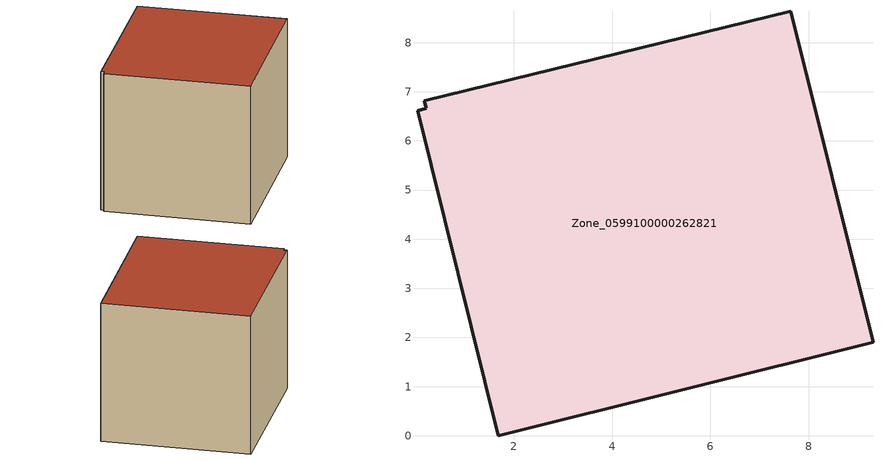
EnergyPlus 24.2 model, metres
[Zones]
Zone_0599100000262821
 floor ground (C_G): 9.31,1.9 1.68,0 0.04,6.62 0.22,6.67 0.18,6.82 7.64,8.64 z0
 wall outside (C_F): 9.31,1.9 7.64,8.64 0.18,6.82 0.22,6.67 0.04,6.62 1.68,0 9.31,1.9 z0:6.81
 roof outside (C_R): 1.68,0 9.31,1.9 7.64,8.64 0.18,6.82 0.22,6.67 0.04,6.62 z6.81
[BUILDING]
Pand.0599100000262821: North Axis=0; Terrain=City; Loads Convergence Tolerance Value=0.04; Temperature Convergence Tolerance Value=0.4; Solar Distribution=FullExterior; Maximum Number of Warmup Days=25; Minimum Number of Warmup Days=1
[Site:Location]
Rotterdam.The.Hague.AP_ZH_NLD Design_Conditions: Latitude=51.96; Longitude=4.45; Time Zone=1; Elevation=-4.5
[SITE:GROUNDTEMPERATURE:BUILDINGSURFACE]
18, 18, 18, 18, 18, 18, 18, 18, 18, 18, 18, 18
[MATERIAL] Thermal Absorptance=0.9; Solar Absorptance=0.7; Visible Absorptance=0.7
Name | Roughness | Thickness | Conductivity | Density | Specific Heat
G.TC.1946 | MediumSmooth | 0.15 | 1 | 540 | 1210
F.TC.1946 | Rough | 0.3 | 0.857143 | 1920 | 840
R.TC.1946 | MediumRough | 0.2 | 0.909091 | 1500 | 1000
[CONSTRUCTION]
C_G: G.TC.1946
C_F: F.TC.1946
C_R: R.TC.1946
[ZONE]
Zone_0599100000262821: Type=1; Multiplier=1; Ceiling Height=Autocalculate; Volume=Autocalculate; Floor Area=autocalculate; Part of Total Floor Area=Yes
[ZONEINFILTRATION:DESIGNFLOWRATE]
Infil_Zone_0599100000262821: Zone or ZoneList or Space or SpaceList=Zone_0599100000262821; Schedule=AlwaysOn; Design Flow Rate Calculation Method=Flow/Area; Flow Rate per Floor Area=0.003; Constant Term Coefficient=1; Temperature Term Coefficient=0; Velocity Term Coefficient=0; Velocity Squared Term Coefficient=0
[HVACTEMPLATE:ZONE:IDEALLOADSAIRSYSTEM]
Zone_0599100000262821: Maximum Heating Supply Air Temperature=50; Minimum Cooling Supply Air Temperature=13; Maximum Heating Supply Air Humidity Ratio=0.0156; Minimum Cooling Supply Air Humidity Ratio=0.0077; Heating Limit=NoLimit; Cooling Limit=NoLimit; Dehumidification Control Type=ConstantSensibleHeatRatio; Cooling Sensible Heat Ratio=0.7; Dehumidification Setpoint=60; Humidification Control Type=None; Humidification Setpoint=30; Outdoor Air Method=None; Outdoor Air Flow Rate per Person=0.00944; Outdoor Air Flow Rate per Zone Floor Area=0; Outdoor Air Flow Rate per Zone=0; Demand Controlled Ventilation Type=None; Outdoor Air Economizer Type=NoEconomizer; Heat Recovery Type=None; Sensible Heat Recovery Effectiveness=0.7; Latent Heat Recovery Effectiveness=0.65
[ZONECONTROL:THERMOSTAT]
ThermostatControl_Zone_0599100000262821: Zone or ZoneList=Zone_0599100000262821; Control Type Schedule=DualSetpointControlType; Control 1=Thermostat_Zone_0599100000262821; Temperature Difference Between Cutout And Setpoint=0
[THERMOSTATSETPOINT:DUALSETPOINT]
Thermostat_Zone_0599100000262821: Heating Setpoint Temperature Schedule=HeatingSetpoint_Zone_0599100000262821; Cooling Setpoint Temperature Schedule=CoolingSetpoint_Zone_0599100000262821
[SCHEDULE:COMPACT]
HeatingSetpoint_Zone_0599100000262821: Through: 12/31, For: AllDays, Until: 24:00, 21
CoolingSetpoint_Zone_0599100000262821: Through: 12/31, For: AllDays, Until: 24:00, 24
DualSetpointControlType: Through: 12/31, For: AllDays, Until: 24:00, 4
AlwaysOn: Through: 12/31, For: AllDays, Until: 24:00, 1
